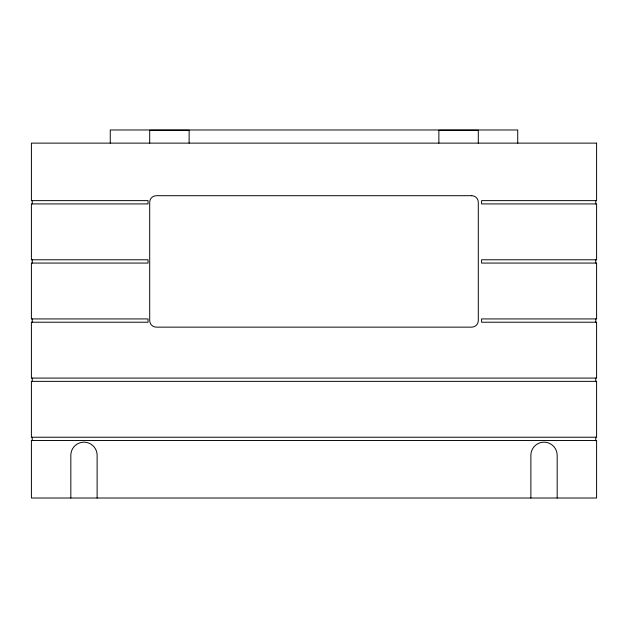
<?xml version="1.0" encoding="UTF-8"?>
<svg xmlns="http://www.w3.org/2000/svg" width="628" height="628" viewBox="0 0 628 628"><rect width="100%" height="100%" fill="white"/><g stroke="black" fill="none" stroke-linecap="round" stroke-linejoin="round"><path stroke-width="0.94" d="M595.776 200.63L595.776 203.919M595.776 259.78L595.776 263.069M595.776 318.93L595.776 322.219M595.776 378.08L595.776 381.361M595.776 437.229L595.776 440.762M557.169 498.02L557.169 455.3A13.141 13.141 0 0 0 544.021 442.159A13.141 13.141 0 0 0 530.88 455.3L530.88 498.02M517.731 143.129L517.731 129.98L110.269 129.98L110.269 143.129M478.3 143.129L478.3 130.286L438.87 130.286L438.87 143.129M189.13 143.129L189.13 130.286L149.7 130.286L149.7 143.129M97.12 498.02L97.12 455.3A13.141 13.141 0 0 0 83.979 442.159A13.141 13.141 0 0 0 70.831 455.3L70.831 498.02M32.224 200.63L32.224 203.919M32.224 259.78L32.224 263.069M32.224 318.93L32.224 322.219M32.224 378.08L32.224 381.361M32.224 437.229L32.224 440.511M596.6 143.129L31.4 143.129L31.4 200.63L148.051 200.63L148.051 203.919L31.4 203.919L31.4 259.78L148.051 259.78L148.051 263.069L31.4 263.069L31.4 318.93L148.051 318.93L148.051 322.219L31.4 322.219L31.4 378.08L596.6 378.08L596.6 322.219L481.59 322.219L481.59 318.93L596.6 318.93L596.6 263.069L481.59 263.069L481.59 259.78L596.6 259.78L596.6 203.919L481.59 203.919L481.59 200.63L596.6 200.63L596.6 143.129M471.73 195.701L156.27 195.701A6.57 6.57 0 0 0 149.7 202.271L149.7 320.57A6.57 6.57 0 0 0 156.27 327.141L471.73 327.141A6.57 6.57 0 0 0 478.3 320.57L478.3 202.271A6.57 6.57 0 0 0 471.73 195.701M596.6 381.361L31.4 381.361L31.4 437.229L596.6 437.229L596.6 381.361M596.6 440.511L31.4 440.511L31.4 498.02L596.6 498.02L596.6 440.511"/></g></svg>
